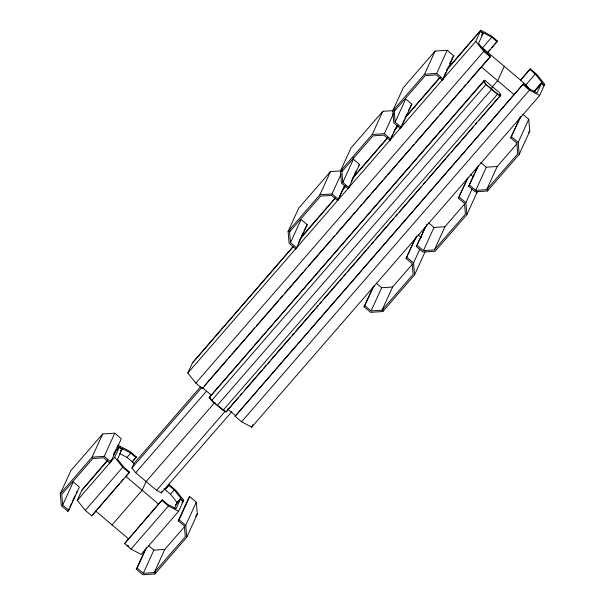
<?xml version="1.0" encoding="UTF-8"?>
<svg xmlns="http://www.w3.org/2000/svg" width="605" height="605" viewBox="0 0 605 605"><rect width="100%" height="100%" fill="white"/><g stroke="black" fill="none" stroke-linecap="round" stroke-linejoin="round"><path stroke-width="0.91" d="M60.273 493.824L70.83 470.652L102.661 433.989L114.761 433.18L121.333 438.746L110.775 461.917L109.853 462.976L103.735 457.803L92.815 458.53L61.755 494.308L62.693 505.077L68.804 510.249L67.881 511.316L61.317 505.757L60.273 493.824L92.104 457.161L102.661 433.989M62.693 505.077L73.25 481.905L79.368 487.086L68.804 510.249M67.881 511.316L69.061 508.745M69.84 507.028L71.405 503.594M72.184 501.878L74.922 495.866M76.094 493.294L76.88 491.578M77.274 500.365L114.708 457.244L119.238 447.314L121.915 449.583L117.514 459.233L124.154 467.521L129.508 472.051L129.198 472.739L91.763 515.853L85.297 510.386L77.274 500.365L81.804 490.428L107.72 460.42M81.947 490.103L107.508 460.246M92.104 457.161L104.204 456.352L114.761 433.18M109.853 462.976L111.418 459.543M113.369 455.255L116.107 449.243M116.894 447.526L118.066 444.955M113.861 453.349L119.782 446.112L129.931 451.474L136.397 456.941L132.344 461.94M120.456 451.103L122.331 448.66L130.725 453.1L136.08 457.63M91.763 515.853L119.624 483.44M231.965 411.498L161.323 492.871L156.566 490.352L135.709 472.709L131.943 468.005L134.053 463.385L200.353 387.011M187.807 373.051L475.749 41.39L480.279 31.452L482.956 33.721L478.563 43.371L485.195 51.659L490.557 56.189L490.239 56.878L202.297 388.539L195.831 383.071L187.807 373.051L192.329 363.113L293.417 246.53M192.481 362.796L293.198 246.364M124.562 543.615L162.306 499.813L167.661 504.343L176.055 508.775L180.456 499.125L183.133 501.394L178.611 511.331L141.177 554.445L131.028 549.083L124.562 543.615L162.306 499.813M202.297 388.539L202.607 387.858L211.168 395.095M161.323 492.871L162.027 491.328M168.878 485.392L169.196 484.703L175.662 490.171L183.686 500.191L183.285 501.069L180.6 498.807L180.872 498.21L174.232 489.921L168.878 485.392L165.135 489.695M209.171 397.636L483.955 80.73L484.718 81.38L484.371 82.144L486.359 84.632L497.212 93.813L499.73 95.144L500.078 94.38L500.842 95.03L226.066 411.929L223.048 410.334L211.561 400.616L209.171 397.636L484.786 80.253L500.146 93.253L499.148 95.454L500.078 94.38M210.321 397.44L209.973 398.203L211.962 400.684L216.038 404.132M296.624 247.846L290.506 242.673L301.063 219.502L307.181 224.682L296.624 247.846L295.701 248.912L289.13 243.354L288.086 231.42L298.651 208.249L330.474 171.586L340.713 170.905M290.506 242.673L289.568 231.904L290.347 230.187M146.569 547.533L137.184 568.125L143.302 573.306L154.222 572.572L185.281 536.794L184.343 526.025L178.233 520.852L188.79 497.681L189.713 496.614L196.285 502.18L197.321 514.106L186.763 537.278L154.933 573.941L142.833 574.75L136.261 569.192L145.261 549.453M143.302 573.306L153.859 550.134L164.779 549.4L184.88 526.252M174.512 508.261L177.129 502.521L180.872 498.21M288.086 231.42L319.916 194.757L330.474 171.586M295.701 248.912L296.48 247.195M298.439 242.907L300.783 237.757M301.562 236.041L303.128 232.607M303.914 230.891L307.181 224.682M226.066 411.929L238.219 397.53M154.222 572.572L164.779 549.4M178.233 520.852L179.156 519.786L189.713 496.614M154.933 573.941L155.719 572.224M353.222 157.444L353.38 159.244L359.499 164.416L348.941 187.588L348.019 188.654L341.447 183.088L340.403 171.154L350.968 147.983L382.791 111.328L393.031 110.639M348.941 187.588L342.823 182.415L341.885 171.646L342.664 169.929M319.916 194.757L332.016 193.948L341.016 174.21M235.095 416.3L523.348 83.951L528.709 88.481L537.104 92.913L541.498 83.263L544.175 85.532L539.652 95.469L251.703 427.13L241.561 421.776L235.095 416.3L523.348 83.951M186.763 537.278L185.72 525.352L196.285 502.18M342.823 182.415L353.38 159.244M289.568 231.904L320.627 196.126L331.548 195.4L337.666 200.573L338.838 198.001M339.624 196.285L342.362 190.272M343.534 187.701L344.313 185.985M337.666 200.573L344.842 185.78M340.403 171.154L372.234 134.499L382.791 111.328M348.019 188.654L349.191 186.075M351.142 181.787L353.88 175.775M354.666 174.066L355.838 171.487M392.721 110.896L403.285 87.725L435.108 51.07L447.208 50.26L453.78 55.819L443.223 78.99L442.3 80.049L436.182 74.876L425.262 75.61L394.203 111.388L395.141 122.15L401.259 127.33L400.336 128.389L393.764 122.83L392.721 110.896L424.551 74.241L435.108 51.07M394.203 111.388L394.982 109.671M372.234 134.499L384.334 133.69L393.719 113.09M251.703 427.13L252.837 424.649M395.141 122.15L405.698 98.978L411.816 104.158L401.259 127.33M341.885 171.646L372.945 135.868L383.865 135.134L389.983 140.315L392.721 134.302M393.5 132.586L395.065 129.16M389.983 140.315L397.16 125.522M400.336 128.389L401.115 126.672M401.894 124.955L404.246 119.813M405.811 116.379L406.59 114.663M408.549 110.367L411.816 104.158M424.551 74.241L436.651 73.424L447.208 50.26M442.3 80.049L445.817 72.328M446.603 70.611L447.776 68.04M449.734 63.744L452.472 57.74M446.838 69.968L480.824 30.25L490.973 35.612L497.439 41.079L487.857 52.446M481.867 34.818L483.372 32.806L491.767 37.238L497.128 41.768M425.133 251.703L414.576 274.874L382.753 311.537L370.646 312.346L364.074 306.788L373.073 287.05M364.074 306.788L373.996 285.983M364.996 305.722L371.115 310.902L381.679 287.73L392.592 286.997L412.088 264.551M483.955 80.73L483.569 81.577L485.951 84.556L497.439 94.282L500.456 95.87M484.121 81.72L484.786 80.253M371.115 310.902L382.035 310.168L392.592 286.997M382.035 310.168L413.102 274.39L412.164 263.621L406.046 258.448L415.431 237.848M406.046 258.448L416.747 235.927M382.753 311.537L383.532 309.82M476.226 192.859L477.451 191.445L466.894 214.616L435.071 251.272L422.963 252.088L416.391 246.522L425.391 226.784M416.391 246.522L427.092 224.009M491.177 89.585L492.47 86.749M491.789 89.222L217.392 405.282L224.705 410.871M414.576 274.874L413.54 262.948L419.794 249.215M504.26 66.323L497.681 80.745L492.107 87.165M417.314 245.464L423.432 250.636L433.997 227.465L444.909 226.739L465.011 203.582M423.432 250.636L434.352 249.91L444.909 226.739M434.352 249.91L465.411 214.132L464.481 203.363L458.363 198.183L467.355 178.445M458.363 198.183L468.278 177.386M522.818 114.247L528.732 119.253L529.768 131.187L519.211 154.358L487.388 191.014L475.28 191.823L468.709 186.264L477.708 166.526M468.709 186.264L478.631 165.46M466.894 214.616L465.858 202.683L472.112 188.949M529.919 69.53L530.237 68.841L536.703 74.317L544.727 84.329L544.326 85.214L541.641 82.946L541.914 82.348L535.281 74.06L529.919 69.53L520.655 80.2M469.631 185.198L475.749 190.378L486.314 167.207L497.227 166.473L516.723 144.028M475.749 190.378L486.67 189.645L497.227 166.473M486.67 189.645L517.729 153.867L516.799 143.105L510.68 137.925L520.066 117.332M510.68 137.925L520.988 116.266M487.388 191.014L488.167 189.297M519.211 154.358L518.175 142.425L528.732 119.253M358.576 165.483L359.499 164.416M452.858 56.878L453.78 55.819M115.487 451.058L119.782 446.112M301.865 236.381L335.306 197.865M343.353 188.594L345.833 185.743M353.88 176.471L387.321 137.955M395.367 128.676L397.848 125.825M405.894 116.553L439.956 77.327M447.39 68.766L480.824 30.25M300.08 239.013L335.525 198.032M342.808 189.796L346.052 185.909M352.246 178.77L388.16 137.403M394.823 129.878L398.067 125.991M404.881 118.149L440.175 77.493M121.265 449.893L122.331 448.66M120.849 450.816L121.915 449.583M481.724 35.143L482.956 33.721M119.351 453.379L126.982 457.41L130.725 453.1M480.975 47.107L482.503 47.908L491.767 37.238M85.297 510.386L122.732 467.264L114.708 457.244M195.831 383.071L483.773 51.402L475.749 41.39M132.102 461.887L136.397 456.941M488.152 51.78L490.005 49.64M491.865 47.5L497.439 41.079M131.943 468.005L201.972 387.351M120.856 482.019L123.314 479.19M129.508 472.051L125.772 476.362L158.563 504.116M204.467 385.718L227.382 359.325M228.622 357.895L230.475 355.755M231.715 354.326L254.629 327.94M256.49 325.8L278.784 300.118M280.017 298.688L282.497 295.837M284.358 293.697L302.931 272.295M304.171 270.874L306.644 268.023M308.505 265.882L330.799 240.2M332.039 238.771L334.512 235.92M336.372 233.78L354.954 212.378M356.194 210.956L358.667 208.097M359.907 206.676L361.767 204.535M363 203.106L382.821 180.282M384.062 178.853L386.534 176.002M387.775 174.573L410.689 148.18M411.929 146.758L413.782 144.618M415.643 142.477L437.937 116.795M439.797 114.655L462.091 88.98M463.324 87.551L465.805 84.7M467.665 82.56L490.557 56.189M135.709 472.709L206.35 391.337M211.561 400.616L485.951 84.556M214.919 402.302L146.138 481.527L142.167 490.239L112.069 524.913M223.048 410.334L497.439 94.282M156.566 490.352L225.347 411.128M240.079 395.39L241.932 393.25M244.412 390.399L262.373 369.708M263.614 368.279L266.094 365.428M267.947 363.287L269.807 361.147M271.048 359.718L290.249 337.598M292.109 335.457L293.962 333.317M295.822 331.177L314.403 309.775M315.644 308.346L318.124 305.495M319.977 303.355L321.217 301.925M323.078 299.785L338.558 281.953M339.798 280.523L342.279 277.672M343.519 276.243L345.372 274.103M347.852 271.252L366.433 249.85M367.674 248.421L369.534 246.28M371.387 244.14L373.247 242M375.108 239.86L393.689 218.458M395.549 216.318L397.402 214.17M399.262 212.03L421.564 186.348M423.417 184.207L425.277 182.067M427.138 179.927L445.719 158.525M446.959 157.096L449.432 154.245M451.292 152.105L469.873 130.703M471.113 129.273L473.594 126.422M475.447 124.282L476.687 122.853M479.168 120.002L497.749 98.592M498.989 97.171L500.842 95.03M164.9 489.649L169.196 484.703M520.33 80.253L530.237 68.841M177.129 502.521L170.497 494.232L174.232 489.921M529.882 89.57L526.01 84.738L535.281 74.06M131.028 549.083L168.462 505.969L178.611 511.331M241.561 421.776L529.504 90.107L539.652 95.469M533.882 91.597L541.914 82.348M176.857 503.11L180.6 498.807M534.23 91.484L541.641 82.946M175.488 504.85L180.456 499.125M534.086 91.809L541.498 83.263M182.453 501.605L183.686 500.191M543.487 85.759L544.727 84.329M181.908 502.808L183.133 501.394M136.261 569.192L137.184 568.125M195.483 516.224L197.321 514.106M528.543 132.593L529.768 131.187M480.423 31.127L483.108 33.396M482.503 47.908L526.01 84.738M483.773 51.402L490.239 56.878M523.038 84.639L529.504 90.107M481.285 66.868L514.084 94.622M436.651 73.424L443.223 78.99M511.603 136.859L518.175 142.425M480.877 162.601L486.314 167.207M470.501 174.505L473.133 176.736M384.334 133.69L390.906 139.248M459.286 197.124L465.858 202.683M428.559 222.867L433.997 227.465M418.184 234.77L421.466 237.546M332.016 193.948L338.588 199.514M406.968 257.382L413.54 262.948M376.242 283.125L381.679 287.73M227.563 408.972L235.405 415.612M119.382 446.989L122.059 449.258M126.982 457.41L134.053 463.385M164 488.734L170.497 494.232M122.732 467.264L129.198 472.739M161.996 500.494L168.462 505.969M104.204 456.352L110.775 461.917M179.156 519.786L185.72 525.352M148.422 545.529L153.859 550.134M95.673 511.028L128.464 538.79M127.549 545.196L128.888 546.323"/></g></svg>
